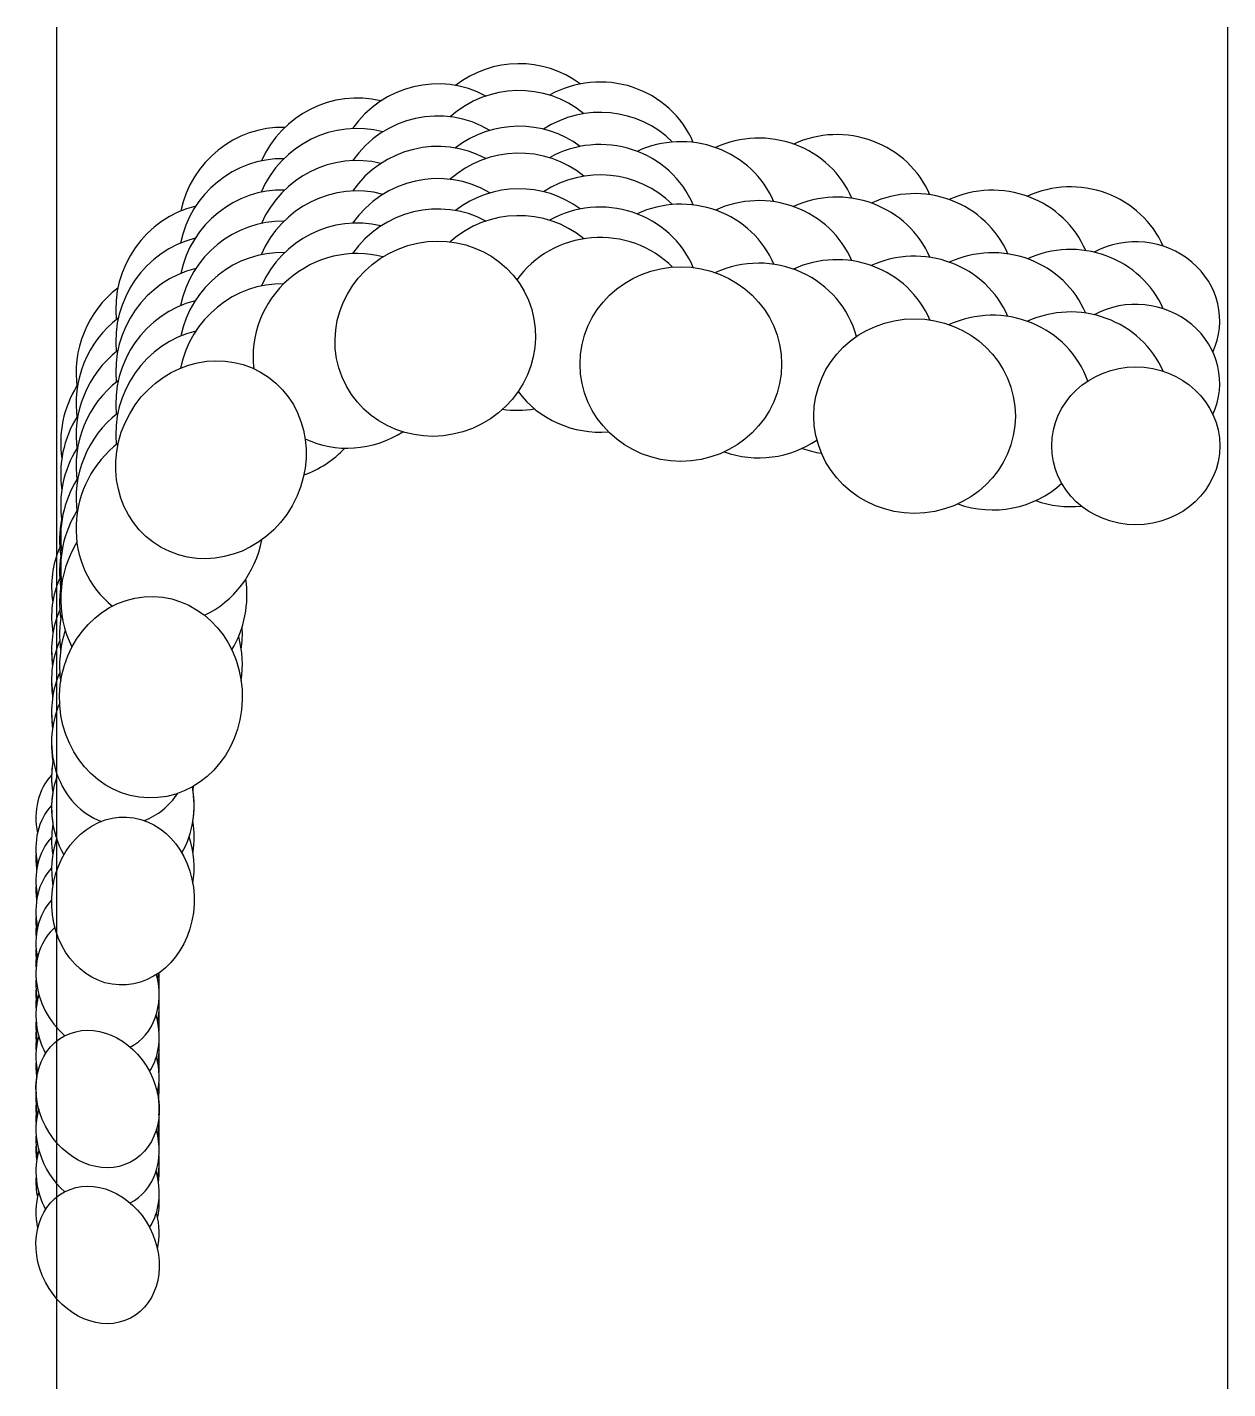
# Model space of a CAD drawing. Header units: inches. Extents: x -4.49 to 0, y -4.04 to 1.05.
import ezdxf

# ---------------------------------------------------------------- set-up
doc = ezdxf.new("R2010")
doc.units = ezdxf.units.IN
doc.header["$MEASUREMENT"] = 0
for name, color, linetype in [('Blade_1', 30, 'Continuous'), ('Blade_2', 52, 'Continuous'), ('Blade_3', 92, 'Continuous'), ('Blade_4', 132, 'Continuous'), ('Blade_5', 152, 'Continuous'), ('Blade_6', 190, 'Continuous'), ('Gage_Line', 7, 'Continuous')]:
    doc.layers.add(name, color=color, linetype=linetype)

msp = doc.modelspace()

# ---------------------------------------------------------------- linework, layer by layer
at = {"layer": 'Blade_1'}
for centre, major_axis, ratio, start_param, end_param in [((-2.9606, 0.3532), (0.3478, 0.1441), 0.963381, 6.898616, 8.444811), ((-2.0432, 0.2585), (0.3765, 0), 0.965926, 6.675606, 8.303451), ((-2.9606, 0.1195), (0.3478, 0.1441), 0.963381, 6.898616, 8.444811), ((-1.17, 0.0643), (0.3765, 0), 0.965926, 6.6741, 8.297703), ((-2.0432, 0.0249), (0.3765, 0), 0.965926, 6.675606, 8.303451), ((-3.7988, -0.099), (0.1856, 0.3276), 0.926588, 6.998636, 8.511747), ((-0.3438, -0.0473), (0.314, 0), 0.939693, 5.876066, 8.371211), ((-1.17, -0.1693), (0.3765, 0), 0.965926, 6.6741, 8.297703), ((-3.7988, -0.3327), (0.1856, 0.3276), 0.926588, 6.998636, 8.511747), ((-0.3438, -0.2809), (0.314, 0), 0.939693, 5.876066, 8.371211), ((-4.0228, -0.9865), (0.0091, 0.3764), 0.906782, 7.665768, 8.032094), ((-4.0228, -1.2202), (0.0091, 0.3764), 0.906782, 7.665768, 8.032094), ((-4.0228, -1.2202), (0.0091, 0.3764), 0.906782, 4.587627, 4.812069), ((-4.1277, -1.7482), (0.0135, 0.3137), 0.84797, 1.429075, 1.803484), ((-4.1277, -1.7482), (0.0135, 0.3137), 0.84797, 4.581191, 4.627642), ((-4.1277, -1.9819), (0.0135, 0.3137), 0.84797, 1.429075, 1.803484), ((-4.1277, -1.9819), (0.0135, 0.3137), 0.84797, 4.581191, 4.9556), ((-4.2223, -2.488), (-0.1229, 0.2359), 0.825943, 0.931965, 1.08388), ((-4.2223, -2.488), (-0.1229, 0.2359), 0.825943, 4.074076, 4.225991), ((-4.2223, -2.7217), (-0.1229, 0.2359), 0.825943, 7.215151, 7.517157), ((-4.2223, -2.7217), (-0.1229, 0.2359), 0.825943, 3.923985, 4.225991), ((-4.2223, -3.0707), (-0.1229, 0.2359), 0.825943, 0.932163, 1.080352), ((-4.2223, -3.0707), (-0.1229, 0.2359), 0.825943, 4.077605, 4.225794), ((-4.2223, -3.3044), (-0.1229, 0.2359), 0.825943, 0.932163, 1.233971), ((-4.2223, -3.3044), (-0.1229, 0.2359), 0.825943, 3.923985, 4.225794)]:
    msp.add_ellipse(centre, major_axis=major_axis, ratio=ratio, start_param=start_param, end_param=end_param, dxfattribs=at)
for centre, major_axis, ratio in [((-2.9606, -0.1141), (0.3478, 0.1441), 0.963381), ((-2.0432, -0.2088), (0.3765, 0), 0.965926), ((-1.17, -0.403), (0.3765, 0), 0.965926), ((-3.7988, -0.5664), (0.1856, 0.3276), 0.926588), ((-0.3438, -0.5146), (0.314, 0), 0.939693), ((-4.0228, -1.4538), (0.0091, 0.3764), 0.906782), ((-4.1277, -2.2155), (0.0135, 0.3137), 0.84797), ((-4.2223, -2.9553), (-0.1229, 0.2359), 0.825943), ((-4.2223, -3.5381), (-0.1229, 0.2359), 0.825943)]:
    msp.add_ellipse(centre, major_axis=major_axis, ratio=ratio, dxfattribs=at)
at = {"layer": 'Blade_2'}
for centre, major_axis, ratio, start_param, end_param in [((-2.3452, 0.3678), (0.3765, 0.0051), 0.96592, 7.038963, 8.435455), ((-3.2713, 0.3079), (0.3055, 0.2201), 0.948192, 6.938876, 8.422866), ((-2.3452, 0.1342), (0.3765, 0.0051), 0.96592, 7.038963, 8.435455), ((-3.2713, 0.0743), (0.3055, 0.2201), 0.948192, 6.938876, 8.422866), ((-2.3452, -0.0995), (0.3765, 0.0051), 0.96592, 7.038963, 8.811401), ((-3.2713, -0.1594), (0.3055, 0.2201), 0.948192, 6.938876, 8.959586), ((-3.952, -0.3395), (0.1167, 0.358), 0.923717, 7.205297, 8.354819), ((-3.952, -0.5732), (0.1167, 0.358), 0.923717, 7.205297, 8.354819), ((-2.3452, -0.0995), (0.3765, 0.0051), 0.96592, 3.750515, 4.783403), ((-3.952, -0.8069), (0.1167, 0.358), 0.923717, 7.205297, 9.106208), ((-3.2713, -0.1594), (0.3055, 0.2201), 0.948192, 3.618327, 4.650035), ((-3.952, -0.8069), (0.1167, 0.358), 0.923717, 3.858073, 4.847455), ((-4.1277, -1.1498), (0.0135, 0.3137), 0.84797, 7.422956, 8.097192), ((-4.1277, -1.3835), (0.0135, 0.3137), 0.84797, 7.422956, 8.097192), ((-4.1277, -1.6171), (0.0135, 0.3137), 0.84797, 7.422956, 9.168361), ((-4.1277, -1.6171), (0.0135, 0.3137), 0.84797, 3.499499, 4.075224), ((-4.2223, -2.0572), (-0.1229, 0.2359), 0.825943, 6.561451, 7.530303), ((-4.2223, -2.2909), (-0.1229, 0.2359), 0.825943, 6.561451, 7.530303), ((-4.2223, -2.5246), (-0.1229, 0.2359), 0.825943, 6.485447, 8.305424), ((-4.2223, -2.5246), (-0.1229, 0.2359), 0.825943, 3.135718, 4.441478), ((-4.2223, -2.64), (-0.1229, 0.2359), 0.825943, 7.215669, 7.376369), ((-4.2223, -2.64), (-0.1229, 0.2359), 0.825943, 4.064772, 4.225473), ((-4.2223, -2.8736), (-0.1229, 0.2359), 0.825943, 7.215669, 7.453114), ((-4.2223, -2.8736), (-0.1229, 0.2359), 0.825943, 3.988027, 4.225473), ((-4.2223, -3.1073), (-0.1229, 0.2359), 0.825943, 6.987197, 8.305424), ((-4.2223, -3.1073), (-0.1229, 0.2359), 0.825943, 3.135718, 4.453945)]:
    msp.add_ellipse(centre, major_axis=major_axis, ratio=ratio, start_param=start_param, end_param=end_param, dxfattribs=at)
at = {"layer": 'Blade_3'}
for centre, major_axis, ratio, start_param, end_param in [((-2.6514, 0.4493), (0.3725, 0.0545), 0.965233, 7.000515, 8.454142), ((-2.6514, 0.2156), (0.3725, 0.0545), 0.965233, 7.000515, 8.454142), ((-1.7521, 0.2718), (0.3765, 0), 0.965926, 6.675424, 8.298407), ((-3.5552, 0.1904), (0.2413, 0.289), 0.944435, 6.927955, 8.377734), ((-1.7521, 0.0381), (0.3765, 0), 0.965926, 6.675424, 8.298407), ((-0.8789, 0.0771), (0.3765, 0), 0.965926, 6.672761, 8.296694), ((-2.6514, -0.018), (0.3725, 0.0545), 0.965233, 7.000515, 8.454142), ((-3.5552, -0.0433), (0.2413, 0.289), 0.944435, 6.927955, 8.377734), ((-0.8789, -0.1566), (0.3765, 0), 0.965926, 6.672761, 8.296694), ((-1.7521, -0.1956), (0.3765, 0), 0.965926, 6.532193, 8.298407), ((-3.5552, -0.2769), (0.2413, 0.289), 0.944435, 6.927955, 8.377734), ((-0.8789, -0.3902), (0.3765, 0), 0.965926, 6.613802, 8.296694), ((-4.0121, -0.6118), (0.0521, 0.3729), 0.922522, 7.405597, 8.160423), ((-2.6514, -0.018), (0.3725, 0.0545), 0.965233, 4.417815, 4.736442), ((-1.7521, -0.1956), (0.3765, 0), 0.965926, 4.362045, 5.327365), ((-3.5552, -0.2769), (0.2413, 0.289), 0.944435, 4.153718, 4.647358), ((-4.0121, -0.8455), (0.0521, 0.3729), 0.922522, 7.405597, 8.160423), ((-0.8789, -0.3902), (0.3765, 0), 0.965926, 4.36039, 5.469696), ((-4.0121, -1.0792), (0.0521, 0.3729), 0.922522, 7.405597, 8.501951), ((-4.0121, -1.0792), (0.0521, 0.3729), 0.922522, 4.285787, 5.019239), ((-4.1277, -1.3965), (0.0135, 0.3137), 0.847971, 1.600782, 1.792902), ((-4.1277, -1.6302), (0.0135, 0.3137), 0.847971, 1.600782, 1.810665), ((-4.1277, -1.8638), (0.0135, 0.3137), 0.847971, 1.217674, 2.216191), ((-4.1277, -1.8638), (0.0135, 0.3137), 0.847971, 4.168484, 4.990593), ((-4.2223, -2.2157), (-0.1229, 0.2359), 0.825943, 7.215669, 7.440166), ((-4.2223, -2.4494), (-0.1229, 0.2359), 0.825943, 7.215669, 7.440166), ((-4.2223, -2.4494), (-0.1229, 0.2359), 0.825943, 4.000976, 4.173454), ((-4.2223, -2.683), (-0.1229, 0.2359), 0.825943, 6.97376, 7.857874), ((-4.2223, -2.683), (-0.1229, 0.2359), 0.825943, 3.583268, 4.467382), ((-4.2223, -2.7985), (-0.1229, 0.2359), 0.825943, 0.932286, 1.080672), ((-4.2223, -2.7985), (-0.1229, 0.2359), 0.825943, 4.077284, 4.22567), ((-4.2223, -3.0322), (-0.1229, 0.2359), 0.825943, 0.932286, 1.156781), ((-4.2223, -3.0322), (-0.1229, 0.2359), 0.825943, 4.001175, 4.22567), ((-4.2223, -3.2659), (-0.1229, 0.2359), 0.825943, 0.690367, 1.574455), ((-4.2223, -3.2659), (-0.1229, 0.2359), 0.825943, 3.583502, 4.46759)]:
    msp.add_ellipse(centre, major_axis=major_axis, ratio=ratio, start_param=start_param, end_param=end_param, dxfattribs=at)
at = {"layer": 'Blade_4'}
for centre, major_axis, ratio, start_param, end_param in [((-2.9606, 0.4733), (0.3478, 0.1441), 0.963381, 6.944737, 8.444812), ((-2.9606, 0.2396), (0.3478, 0.1441), 0.963381, 6.944737, 8.444812), ((-2.9606, 0.0059), (0.3478, 0.1441), 0.963381, 6.944737, 8.444812), ((-3.7988, 0.021), (0.1856, 0.3276), 0.926588, 6.991542, 8.511747), ((-3.7988, -0.2126), (0.1856, 0.3276), 0.926588, 6.991542, 8.511747), ((-3.7988, -0.4463), (0.1856, 0.3276), 0.926588, 6.991542, 8.511747), ((-4.0228, -0.8664), (0.0091, 0.3764), 0.906782, 7.669327, 8.04082), ((-4.0228, -1.1001), (0.0091, 0.3764), 0.906782, 7.669327, 8.04082), ((-4.0228, -1.3338), (0.0091, 0.3764), 0.906782, 7.524077, 8.04082), ((-4.0228, -1.3338), (0.0091, 0.3764), 0.906782, 4.578901, 5.023396), ((-4.1277, -1.6281), (0.0135, 0.3137), 0.84797, 1.604066, 1.814007), ((-4.1277, -1.8618), (0.0135, 0.3137), 0.84797, 1.437679, 1.814007), ((-4.1277, -1.8618), (0.0135, 0.3137), 0.84797, 4.570668, 4.946996), ((-4.1277, -2.0954), (0.0135, 0.3137), 0.84797, 1.243675, 1.814007), ((-4.1277, -2.0954), (0.0135, 0.3137), 0.84797, 4.570668, 5.141), ((-4.2223, -2.3679), (-0.1229, 0.2359), 0.825943, 7.221564, 7.376369), ((-4.2223, -2.6016), (-0.1229, 0.2359), 0.825943, 7.221564, 7.452591), ((-4.2223, -2.6016), (-0.1229, 0.2359), 0.825943, 3.988551, 4.219578), ((-4.2223, -2.8353), (-0.1229, 0.2359), 0.825943, 6.986655, 7.530303), ((-4.2223, -2.8353), (-0.1229, 0.2359), 0.825943, 3.910839, 4.454487), ((-4.2223, -2.9506), (-0.1229, 0.2359), 0.825943, 0.855824, 1.093184), ((-4.2223, -2.9506), (-0.1229, 0.2359), 0.825943, 4.064772, 4.302132), ((-4.2223, -3.1843), (-0.1229, 0.2359), 0.825943, 0.938576, 1.169605), ((-4.2223, -3.1843), (-0.1229, 0.2359), 0.825943, 3.988351, 4.21938), ((-4.2223, -3.418), (-0.1229, 0.2359), 0.825943, 0.703676, 1.247118), ((-4.2223, -3.418), (-0.1229, 0.2359), 0.825943, 3.910839, 4.45428)]:
    msp.add_ellipse(centre, major_axis=major_axis, ratio=ratio, start_param=start_param, end_param=end_param, dxfattribs=at)
at = {"layer": 'Blade_5'}
for centre, major_axis, ratio, start_param, end_param in [((-3.2713, 0.4215), (0.3055, 0.2201), 0.948192, 6.959354, 8.412383), ((-2.3452, 0.4814), (0.3765, 0.0051), 0.96592, 6.658426, 8.36594), ((-2.3452, 0.2478), (0.3765, 0.0051), 0.96592, 6.658426, 8.36594), ((-1.461, 0.2849), (0.3765, 0), 0.965926, 6.675047, 8.298204), ((-3.2713, 0.1879), (0.3055, 0.2201), 0.948192, 6.959354, 8.412383), ((-0.5878, 0.0895), (0.3765, 0), 0.965926, 6.684852, 8.29517), ((-1.461, 0.0513), (0.3765, 0), 0.965926, 6.675047, 8.298204), ((-2.3452, 0.0141), (0.3765, 0.0051), 0.96592, 6.658426, 8.36594), ((-3.2713, -0.0458), (0.3055, 0.2201), 0.948192, 6.959354, 8.412383), ((-0.5878, -0.1442), (0.3765, 0), 0.965926, 6.684852, 8.29517), ((-1.461, -0.1824), (0.3765, 0), 0.965926, 6.675047, 8.298204), ((-3.952, -0.2259), (0.1167, 0.358), 0.923717, 7.210989, 8.346019), ((-0.5878, -0.3779), (0.3765, 0), 0.965926, 6.684852, 8.29517), ((-3.952, -0.4596), (0.1167, 0.358), 0.923717, 7.210989, 8.346019), ((-3.952, -0.6933), (0.1167, 0.358), 0.923717, 7.210989, 8.346019), ((-1.461, -0.1824), (0.3765, 0), 0.965926, 4.361833, 4.560526), ((-0.5878, -0.3779), (0.3765, 0), 0.965926, 4.358912, 4.820585), ((-4.1277, -1.0362), (0.0135, 0.3137), 0.847971, 7.420376, 8.086669), ((-4.1277, -1.2699), (0.0135, 0.3137), 0.847971, 7.420376, 8.086669), ((-4.1277, -1.5035), (0.0135, 0.3137), 0.847971, 7.420376, 8.086669), ((-4.2223, -1.9437), (-0.1229, 0.2359), 0.825943, 6.561451, 7.517157), ((-4.2223, -2.1773), (-0.1229, 0.2359), 0.825943, 6.561451, 7.517157), ((-4.2223, -2.411), (-0.1229, 0.2359), 0.825943, 6.561451, 7.517157), ((-4.2223, -2.5264), (-0.1229, 0.2359), 0.825943, 7.215669, 7.369952), ((-4.2223, -2.411), (-0.1229, 0.2359), 0.825943, 3.923985, 4.014729), ((-4.2223, -2.5264), (-0.1229, 0.2359), 0.825943, 4.07119, 4.225473), ((-4.2223, -2.76), (-0.1229, 0.2359), 0.825943, 7.215669, 7.440166), ((-4.2223, -2.76), (-0.1229, 0.2359), 0.825943, 4.000976, 4.225473), ((-4.2223, -2.9937), (-0.1229, 0.2359), 0.825943, 7.206365, 7.517157), ((-4.2223, -2.9937), (-0.1229, 0.2359), 0.825943, 3.923985, 4.234777)]:
    msp.add_ellipse(centre, major_axis=major_axis, ratio=ratio, start_param=start_param, end_param=end_param, dxfattribs=at)
at = {"layer": 'Blade_6'}
for centre, major_axis, ratio, start_param, end_param in [((-2.6514, 0.5499), (0.3725, 0.0545), 0.965233, 7.04723, 8.384503), ((-3.5552, 0.3072), (0.2413, 0.289), 0.944435, 6.919028, 8.367993), ((-2.6514, 0.3162), (0.3725, 0.0545), 0.965233, 7.04723, 8.384503), ((-2.6514, 0.0825), (0.3725, 0.0545), 0.965233, 7.04723, 8.384503), ((-3.5552, 0.0736), (0.2413, 0.289), 0.944435, 6.919028, 8.367993), ((-3.5552, -0.1601), (0.2413, 0.289), 0.944435, 6.919028, 8.367993), ((-4.0121, -0.495), (0.0521, 0.3729), 0.922522, 7.407311, 8.160423), ((-4.0121, -0.7287), (0.0521, 0.3729), 0.922522, 7.407311, 8.160423), ((-4.0121, -0.9623), (0.0521, 0.3729), 0.922522, 7.407311, 8.160423), ((-4.0121, -0.9623), (0.0521, 0.3729), 0.922522, 4.706726, 4.707361), ((-4.1277, -1.2797), (0.0135, 0.3137), 0.84797, 1.605955, 1.787658), ((-4.1277, -1.5133), (0.0135, 0.3137), 0.84797, 1.605955, 1.787658), ((-4.1277, -1.747), (0.0135, 0.3137), 0.84797, 1.41317, 1.808743), ((-4.1277, -1.747), (0.0135, 0.3137), 0.84797, 4.575932, 4.623558), ((-4.2223, -2.0989), (-0.1229, 0.2359), 0.825943, 7.209252, 7.446637), ((-4.2223, -2.3325), (-0.1229, 0.2359), 0.825943, 7.209252, 7.446637), ((-4.2223, -2.5662), (-0.1229, 0.2359), 0.825943, 7.209252, 7.523725), ((-4.2223, -2.5662), (-0.1229, 0.2359), 0.825943, 3.917417, 4.231889), ((-4.2223, -3.149), (-0.1229, 0.2359), 0.825943, 0.925869, 1.240539), ((-4.2223, -3.149), (-0.1229, 0.2359), 0.825943, 3.917417, 4.232087)]:
    msp.add_ellipse(centre, major_axis=major_axis, ratio=ratio, start_param=start_param, end_param=end_param, dxfattribs=at)
at = {"layer": 'Gage_Line'}
for p, q in [((-4.375, -4.0381), (-4.375, 1.0499)), ((0, -4.0381), (0, 1.0499))]:
    msp.add_line(p, q, dxfattribs=at)

doc.saveas('drawing.dxf')
